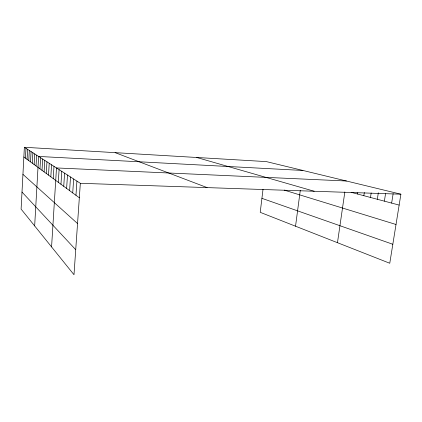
<?xml version="1.0" encoding="UTF-8"?>
<svg xmlns="http://www.w3.org/2000/svg" width="422" height="422" viewBox="0 0 422 422"><rect width="100%" height="100%" fill="white"/><g stroke="black" fill="none" stroke-linecap="round" stroke-linejoin="round"><path stroke-width="0.63" d="M24.37 147.273L21.1 209.106L73.992 274.727L80.338 183.296L24.37 147.273L266.387 161.61L400.9 194.199L389.764 263.254L260.216 212.329L263.022 189.256M25.447 158.16L25.974 148.301M27.082 159.363L27.62 149.362M28.77 160.603L29.318 150.454M30.505 161.879L31.07 151.582M32.294 163.193L32.874 152.743M34.14 164.548L34.731 153.94M36.039 165.952L36.651 155.175M34.662 225.934L38.629 156.446L302.917 170.462M39.974 168.842L40.612 157.728M42.005 170.335L42.664 159.041M44.104 171.875L44.779 160.407M46.272 173.468L46.963 161.811M48.514 175.119L49.226 163.267M50.83 176.823L51.563 164.775M53.23 178.59L53.99 166.331M51.574 246.912L56.495 167.945L346.43 181.001M58.294 182.309L59.096 169.623M60.968 184.272L61.791 171.358M63.738 186.313L64.592 173.157M66.618 188.428L67.499 175.03M69.609 190.628L70.516 176.971M72.721 192.917L73.66 178.997M75.96 195.296L76.931 181.101M295.537 226.213L300.29 190.311M337.473 242.697L344.843 191.947M357.387 193.988L357.571 192.743M363.838 195.702L364.318 192.543M370.484 197.464L371.17 192.981M377.326 199.284L378.334 192.78M384.379 201.157L385.55 193.703M391.648 203.087L393.151 193.629M80.338 183.296L400.9 194.199M351.115 192.321L399.143 205.076M196.699 157.48L314.2 191.25M284.217 190.106L396.015 224.493M261.92 198.335L392.824 244.269M115.122 152.648L207.133 187.605M23.859 156.995L79.336 197.776M22.941 174.36L77.548 223.554M22.002 192.079L75.728 249.713"/></g></svg>
